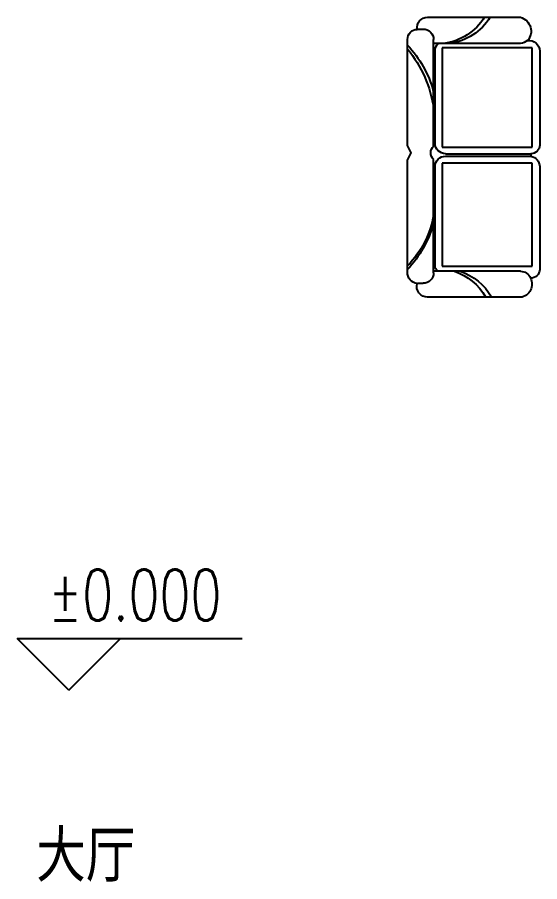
# Model space of a CAD drawing. Extents: x -6243262 to 3079315, y -2914302 to 172723.
# Drawn here: x -6227411 to -6224369, y -671253 to -666213 of the extents above; entities that cross this region are included whole.
import ezdxf

# ---------------------------------------------------------------- set-up
doc = ezdxf.new("R2010")
doc.units = 0
doc.header["$LTSCALE"] = 1000
doc.layers.add('fur', color=253, linetype='Continuous')
doc.styles.add('-宋体', font='', dxfattribs={"width": 0.8})
doc.styles.add('_TCH_DIM', font='SIMPLEX', dxfattribs={"bigfont": 'GBCBIG'})
doc.styles.get('-宋体').set_extended_font_data('SimSun')

# ---------------------------------------------------------------- blocks, each defined once
blk = doc.blocks.new('$plan$00002641')
at = {"layer": 'fur', "color": 0}
for p, q in [((933.9, 1781.4), (933.9, 1750.9)), ((2415.8, 1781.4), (2415.8, 1750.9)), ((1615.9, 1690), (994.8, 1690)), ((1017.3, 1183.9), (1017.3, 1690)), ((1599.8, 1681.7), (1061.8, 1681.7)), ((2354, 1690), (1694, 1690)), ((2314.6, 1681.7), (1735.5, 1681.7)), ((2345.4, 1183.9), (2345.4, 1690.8)), ((1042.7, 1116), (1042.7, 1640.5)), ((1042.7, 1640.5), (1622.7, 1640.5)), ((1622.7, 1640.5), (1622.7, 1116)), ((1660.7, 1620.8), (1660.7, 1123.4)), ((1674.6, 1620.8), (1674.6, 1123.4)), ((1716.4, 1116), (1716.4, 1640.5)), ((1716.4, 1640.5), (2315.6, 1640.5)), ((2315.6, 1640.5), (2315.6, 1116)), ((1622.7, 1116), (1042.7, 1116)), ((2315.6, 1116), (1716.4, 1116))]:
    blk.add_line(p, q, dxfattribs=at)
blk.add_lwpolyline([(1610, 1072.7, 0.414214), (1660.7, 1123.4), (1674.6, 1123.4, 0.354555), (1735.5, 1072.7), (2335, 1072.7, 0.431164), (2385.7, 1126.6, 0.518766), (2497.6, 1183.9), (2497.6, 1725.6, 0.483115), (2417.3, 1786.5, 0.388459), (2350.4, 1842.3), (1697.7, 1842.3), (1654.9, 1820.2), (1612.2, 1842.3), (994.8, 1842.3, 0.198912), (951.7, 1824.4, 0.222018), (935.6, 1786.5, 0.452318), (865, 1725.6), (865, 1183.9, 0.545503), (1000.9, 1143.1, 0.453255), (1061.8, 1072.7), (1610, 1072.7, 0)], format="xyb", dxfattribs=at)
for centre, radius, start, end in [((1459.9, 2301.6), 631.1, 226.7033, 254.9108), ((1495.3, 2385.6), 702.4, 230.6825, 262.0603), ((1928.8, 2224.9), 542.1, 279.3588, 315.1043), ((1902.7, 2301.6), 631.1, 285.0892, 313.2967), ((994.8, 1750.9), 60.9, 180, 270), ((2354.9, 1750.9), 60.9, 270, 0), ((1061.8, 1620.8), 60.9, 90, 136.9839), ((1599.8, 1620.8), 60.9, 0, 90), ((1654.9, 1654.9), 52.5, 41.9207, 138.0793), ((1735.5, 1620.8), 60.9, 90, 180), ((2316, 1647.1), 34.5, 31.7185, 92.2999), ((686.5, 1677.1), 334.7, 302.2352, 351.9364), ((686.5, 1643.3), 334.7, 302.2352, 351.9364), ((2662.1, 1677.1), 334.7, 198.8232, 239.8898), ((2662.1, 1643.3), 334.7, 198.8232, 239.8898), ((933.7, 1193.6), 84.1, 323.0923, 353.8915), ((2406.3, 1183.9), 60.9, 180, 250.2944)]:
    blk.add_arc(centre, radius, start, end, dxfattribs=at)

msp = doc.modelspace()

# ---------------------------------------------------------------- linework, layer by layer
at = {"color": 8}
for p, q in [((-6227110.9, -670135.2), (-6227410.9, -669835.2)), ((-6227410.9, -669835.2), (-6226101.1, -669835.2)), ((-6227110.9, -670135.2), (-6226810.9, -669835.2))]:
    msp.add_line(p, q, dxfattribs=at)

# ---------------------------------------------------------------- block references
at = {"color": 8, "yscale": -1, "rotation": 270}
msp.add_blockref('$plan$00002641', (-6223296.6, -665348.1), dxfattribs=at)

# ---------------------------------------------------------------- texts
at = {"color": 7, "style": '_TCH_DIM', "width": 0.705882}
msp.add_text('%%P0.000', height=297.5, dxfattribs=at).set_placement((-6227231.1, -669730.2))
at = {"color": 8, "style": '-宋体', "width": 0.8}
msp.add_text('大厅', height=264.35, dxfattribs=at).set_placement((-6227301.1, -671224.4))

doc.saveas('drawing.dxf')
